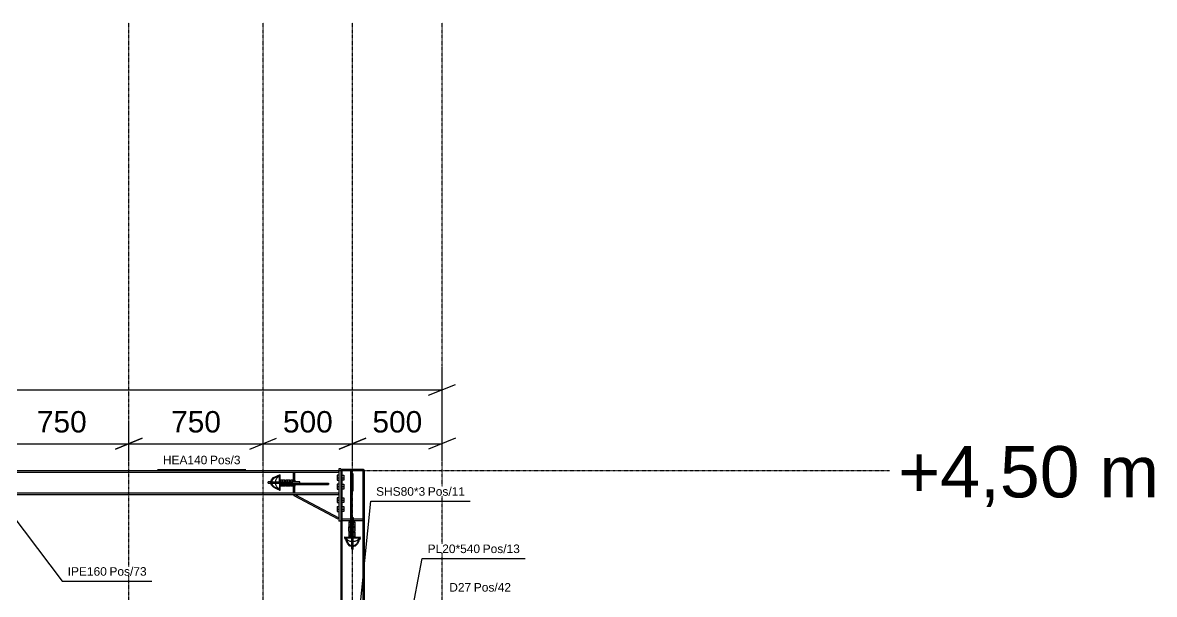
# Model space of a CAD drawing. Header units: millimetres. Extents: x -57554 to 16546, y 2142 to 98430.
# Drawn here: x -44013 to -37689, y 29534 to 32725 of the extents above; entities that cross this region are included whole.
import ezdxf

# ---------------------------------------------------------------- set-up
doc = ezdxf.new("R2010")
doc.units = ezdxf.units.MM
doc.linetypes.add('DXK_LINE_DOT3', pattern=[5.9187, 2.979, -0.9799, 0.9799, -0.9799])
doc.layers.add('S-Z2-A_TEXTUAL_ANNOTATION', color=7, linetype='Continuous')
doc.layers.add('S-Z23-A_DIMENSIONS', color=7, linetype='Continuous')
doc.styles.add('Arial', font='ARIAL.TTF', dxfattribs={"height": 0.2})

msp = doc.modelspace()

# ---------------------------------------------------------------- linework, layer by layer
at = {"color": 1, "linetype": 'DXK_LINE_DOT3'}
for p, q in [((-43419.5, 20224.6), (-43419.5, 32724.6)), ((-42669.5, 20224.6), (-42669.5, 32724.6)), ((-42169.5, 20224.6), (-42169.5, 32724.6)), ((-41669.5, 20224.6), (-41669.5, 32724.6)), ((-52169.5, 30224.6), (-39169.5, 30224.6))]:
    msp.add_line(p, q, dxfattribs=at)
at = {"color": 2, "linetype": 'Continuous'}
for p, q in [((-42236, 30234.6), (-42246, 30234.6)), ((-42246, 30234.6), (-42246, 29941.6)), ((-42236, 30234.6), (-42236, 29941.6)), ((-42231, 30224.6), (-42231, 30232.6)), ((-42231, 30232.6), (-42108, 30232.6)), ((-42108, 30232.6), (-42108, 30224.6)), ((-49093, 30224.6), (-42246, 30224.6)), ((-49093, 30216.1), (-42246, 30216.1)), ((-42627.5, 30158.1), (-42623.4, 30172.6)), ((-42623.4, 30172.6), (-42611.5, 30185)), ((-42619.4, 30171.5), (-42623.2, 30158.1)), ((-42608.5, 30182.8), (-42619.4, 30171.5)), ((-42611.5, 30185), (-42593.8, 30193.2)), ((-42592.1, 30190.4), (-42608.5, 30182.8)), ((-42599.2, 30162.1), (-42597.9, 30171.5)), ((-42597.9, 30171.5), (-42592.6, 30182.8)), ((-42593.8, 30193.2), (-42577.7, 30195.4)), ((-42592.6, 30182.8), (-42584.7, 30190.4)), ((-42577.7, 30192.4), (-42592.1, 30190.4)), ((-42591.3, 30193.6), (-42586.8, 30197.8)), ((-42586.8, 30197.8), (-42577.7, 30200.4)), ((-42584.7, 30190.4), (-42577.7, 30192.4)), ((-42577.7, 30200.4), (-42573.5, 30201)), ((-42577.7, 30162.1), (-42577.7, 30200.4)), ((-42577.7, 30195.4), (-42577.7, 30192.4)), ((-42573.5, 30162.1), (-42573.5, 30201)), ((-42500, 30162.1), (-42500, 30216.1)), ((-42492, 30162.1), (-42492, 30216.1)), ((-42246, 30216.1), (-42246, 30224.6)), ((-42227.5, 30224.6), (-42236, 30224.6)), ((-42236, 30224.6), (-42236, 26894.6)), ((-42227.5, 26894.6), (-42227.5, 30224.6)), ((-42227.5, 30224.6), (-42181.5, 30224.6)), ((-42173.5, 30224.6), (-42181.5, 30224.6)), ((-42181.5, 30224.6), (-42181.5, 29867.4)), ((-42173.5, 29867.4), (-42173.5, 30224.6)), ((-42173.5, 30224.6), (-42111.5, 30224.6)), ((-42165.5, 30205.6), (-42173.5, 30205.6)), ((-42173.5, 30205.6), (-42173.5, 30110.6)), ((-42165.5, 30110.6), (-42165.5, 30205.6)), ((-42103, 30224.6), (-42111.5, 30224.6)), ((-42111.5, 30224.6), (-42111.5, 26894.6)), ((-42103, 26894.6), (-42103, 30224.6)), ((-42641.1, 30154.1), (-42641.1, 30162.1)), ((-42627.5, 30162.1), (-42641.1, 30162.1)), ((-42641.1, 30154.1), (-42627.5, 30154.1)), ((-42627.5, 30162.1), (-42626.4, 30162.1)), ((-42627.5, 30154.1), (-42627.5, 30162.1)), ((-42623.4, 30143.5), (-42627.5, 30158.1)), ((-42627.5, 30154.1), (-42626.4, 30154.1)), ((-42611.5, 30131.1), (-42623.4, 30143.5)), ((-42623.2, 30158.1), (-42619.4, 30144.6)), ((-42622.1, 30154.1), (-42622.1, 30162.1)), ((-42622.1, 30162.1), (-42504.6, 30162.1)), ((-42622.1, 30154.1), (-42504.6, 30154.1)), ((-42619.4, 30144.6), (-42608.5, 30133.3)), ((-42593.8, 30122.9), (-42611.5, 30131.1)), ((-42608.5, 30133.3), (-42592.1, 30125.7)), ((-42597.9, 30144.6), (-42599.2, 30154.1)), ((-42592.6, 30133.3), (-42597.9, 30144.6)), ((-42577.7, 30120.7), (-42593.8, 30122.9)), ((-42584.7, 30125.7), (-42592.6, 30133.3)), ((-42592.1, 30125.7), (-42577.7, 30123.7)), ((-42586.8, 30118.3), (-42591.3, 30122.6)), ((-42577.7, 30115.7), (-42586.8, 30118.3)), ((-42577.7, 30123.7), (-42584.7, 30125.7)), ((-42577.7, 30162.1), (-42573.5, 30162.1)), ((-42573.5, 30154.1), (-42577.7, 30154.1)), ((-42577.7, 30154.1), (-42577.7, 30115.7)), ((-42577.7, 30120.7), (-42577.7, 30123.7)), ((-42577.7, 30115.7), (-42573.5, 30115.1)), ((-42573.5, 30115.1), (-42573.5, 30154.1)), ((-42573.5, 30146.1), (-42559.6, 30146.1)), ((-42559.6, 30146.1), (-42559.6, 30154.1)), ((-42559.6, 30154.1), (-42504.6, 30154.1)), ((-42559.6, 30146.1), (-42504.6, 30146.1)), ((-42464.2, 30162.1), (-42504.6, 30162.1)), ((-42504.6, 30154.1), (-42504.6, 30162.1)), ((-42504.6, 30154.1), (-42304.1, 30154.1)), ((-42504.6, 30146.1), (-42504.6, 30154.1)), ((-42504.6, 30154.1), (-42464.7, 30154.1)), ((-42504.6, 30146.1), (-42304.1, 30146.1)), ((-42500, 30100.1), (-42500, 30146.1)), ((-42492, 30100.1), (-42492, 30146.1)), ((-42464.7, 30154.1), (-42464.7, 30162.1)), ((-42464.2, 30154.1), (-42464.2, 30162.1)), ((-42304.1, 30154.1), (-42304.1, 30146.1)), ((-42173.5, 30110.6), (-42165.5, 30110.6)), ((-49093, 30100.1), (-42246, 30100.1)), ((-44048.5, 30091.6), (-42246, 30091.6)), ((-42496, 30091.6), (-42492, 30091.6)), ((-42496, 30084.1), (-42496, 30091.6)), ((-42250, 29953.7), (-42496, 30084.1)), ((-42492, 30091.6), (-42246, 29961.2)), ((-42246, 30091.6), (-42246, 30100.1)), ((-42246, 29961.2), (-42250, 29953.7)), ((-42236, 29941.6), (-42246, 29941.6)), ((-42227.5, 29954.3), (-42181.5, 29954.3)), ((-42227.5, 29946.3), (-42181.5, 29946.3)), ((-42173.5, 29962.8), (-42165.5, 29962.8)), ((-42173.5, 29962.2), (-42165.5, 29962.2)), ((-42173.5, 29853.5), (-42173.5, 29922.3)), ((-42173.5, 29922.3), (-42165.5, 29922.3)), ((-42165.5, 29962.8), (-42165.5, 29922.3)), ((-42165.5, 29954.3), (-42111.5, 29954.3)), ((-42165.5, 29946.3), (-42111.5, 29946.3)), ((-42165.5, 29804.5), (-42165.5, 29922.3)), ((-42211.9, 29849.3), (-42212.6, 29853.7)), ((-42212.6, 29853.7), (-42173.5, 29853.5)), ((-42181.5, 29853.5), (-42181.5, 29867.4)), ((-42181.5, 29867.4), (-42173.5, 29867.4)), ((-42173.5, 29849.3), (-42173.5, 29853.5)), ((-42165.5, 29853.5), (-42126.5, 29853.7)), ((-42165.5, 29849.3), (-42165.5, 29853.5)), ((-42127.1, 29849.3), (-42126.5, 29853.7)), ((-42209.3, 29840.1), (-42211.9, 29849.3)), ((-42211.9, 29849.3), (-42173.5, 29849.3)), ((-42205.1, 29835.7), (-42209.3, 29840.1)), ((-42204.7, 29832.9), (-42206.9, 29849.3)), ((-42196.4, 29815.1), (-42204.7, 29832.9)), ((-42201.9, 29842.2), (-42203.9, 29849.3)), ((-42203.9, 29849.3), (-42201.9, 29834.6)), ((-42194.3, 29834.3), (-42201.9, 29842.2)), ((-42201.9, 29834.6), (-42194.3, 29818.2)), ((-42184.1, 29803.2), (-42196.4, 29815.1)), ((-42182.9, 29829), (-42194.3, 29834.3)), ((-42194.3, 29818.2), (-42182.9, 29807.2)), ((-42169.5, 29799.1), (-42184.1, 29803.2)), ((-42173.5, 29827.7), (-42182.9, 29829)), ((-42182.9, 29807.2), (-42169.5, 29803.4)), ((-42173.5, 29804.5), (-42173.5, 29849.3)), ((-42173.5, 29804.5), (-42165.5, 29804.5)), ((-42173.5, 29799.1), (-42173.5, 29800.2)), ((-42173.5, 29799.1), (-42165.5, 29799.1)), ((-42173.5, 29785.5), (-42173.5, 29799.1)), ((-42169.5, 29803.4), (-42156.1, 29807.2)), ((-42155, 29803.2), (-42169.5, 29799.1)), ((-42165.5, 29849.3), (-42127.1, 29849.3)), ((-42156.1, 29829), (-42165.5, 29827.7)), ((-42165.5, 29799.1), (-42165.5, 29800.2)), ((-42165.5, 29785.5), (-42165.5, 29799.1)), ((-42144.7, 29834.3), (-42156.1, 29829)), ((-42156.1, 29807.2), (-42144.7, 29818.2)), ((-42142.6, 29815.1), (-42155, 29803.2)), ((-42137.1, 29842.2), (-42144.7, 29834.3)), ((-42144.7, 29818.2), (-42137.1, 29834.6)), ((-42134.4, 29832.9), (-42142.6, 29815.1)), ((-42135.1, 29849.3), (-42137.1, 29842.2)), ((-42137.1, 29834.6), (-42135.1, 29849.3)), ((-42135.1, 29849.3), (-42132.1, 29849.3)), ((-42132.1, 29849.3), (-42134.4, 29832.9)), ((-42129.7, 29840.1), (-42134, 29835.7)), ((-42127.1, 29849.3), (-42129.7, 29840.1)), ((-42173.5, 29785.5), (-42165.5, 29785.5))]:
    msp.add_line(p, q, dxfattribs=at)
at = {"color": 6, "linetype": 'Continuous'}
for p, q in [((-42570.7, 30162.1), (-42570.7, 30170.1)), ((-42546.1, 30170.1), (-42570.7, 30170.1)), ((-42561.9, 30162.1), (-42561.9, 30170.1)), ((-42549.5, 30162.1), (-42549.5, 30170.1)), ((-42546.1, 30162.1), (-42546.1, 30170.1)), ((-42542.9, 30162.1), (-42542.9, 30170.1)), ((-42518.2, 30170.1), (-42542.9, 30170.1)), ((-42534, 30162.1), (-42534, 30170.1)), ((-42521.7, 30162.1), (-42521.7, 30170.1)), ((-42517.3, 30170.1), (-42518.2, 30170.1)), ((-42518.2, 30162.1), (-42518.2, 30170.1)), ((-42517.3, 30162.1), (-42517.3, 30170.1)), ((-42514.1, 30162.1), (-42514.1, 30170.1)), ((-42489.5, 30170.1), (-42514.1, 30170.1)), ((-42505.3, 30162.1), (-42505.3, 30170.1)), ((-42493, 30162.1), (-42493, 30170.1)), ((-42489.5, 30162.1), (-42489.5, 30170.1)), ((-42256, 30198.1), (-42256, 30171.1)), ((-42246, 30198.1), (-42256, 30198.1)), ((-42256, 30184.6), (-42246, 30184.6)), ((-42256, 30171.1), (-42246, 30171.1)), ((-42227.5, 30198.1), (-42217.5, 30198.1)), ((-42227.5, 30184.6), (-42217.5, 30184.6)), ((-42217.5, 30171.1), (-42227.5, 30171.1)), ((-42217.5, 30198.1), (-42217.5, 30171.1)), ((-42570.7, 30138.1), (-42570.7, 30146.1)), ((-42546.1, 30138.1), (-42570.7, 30138.1)), ((-42561.9, 30138.1), (-42561.9, 30146.1)), ((-42549.5, 30138.1), (-42549.5, 30146.1)), ((-42546.1, 30138.1), (-42546.1, 30146.1)), ((-42542.9, 30138.1), (-42542.9, 30146.1)), ((-42518.2, 30138.1), (-42542.9, 30138.1)), ((-42534, 30138.1), (-42534, 30146.1)), ((-42521.7, 30138.1), (-42521.7, 30146.1)), ((-42518.2, 30138.1), (-42518.2, 30146.1)), ((-42518.2, 30138.1), (-42517.3, 30138.1)), ((-42517.3, 30138.1), (-42517.3, 30146.1)), ((-42514.1, 30138.1), (-42514.1, 30146.1)), ((-42489.5, 30138.1), (-42514.1, 30138.1)), ((-42505.3, 30138.1), (-42505.3, 30146.1)), ((-42493, 30138.1), (-42493, 30146.1)), ((-42489.5, 30138.1), (-42489.5, 30146.1)), ((-42256, 30148.1), (-42256, 30121.1)), ((-42246, 30148.1), (-42256, 30148.1)), ((-42256, 30134.6), (-42246, 30134.6)), ((-42256, 30121.1), (-42246, 30121.1)), ((-42227.5, 30148.1), (-42217.5, 30148.1)), ((-42227.5, 30134.6), (-42217.5, 30134.6)), ((-42217.5, 30121.1), (-42227.5, 30121.1)), ((-42217.5, 30148.1), (-42217.5, 30121.1)), ((-42256, 30073.1), (-42256, 30046.1)), ((-42246, 30073.1), (-42256, 30073.1)), ((-42256, 30059.6), (-42246, 30059.6)), ((-42256, 30046.1), (-42246, 30046.1)), ((-42227.5, 30073.1), (-42217.5, 30073.1)), ((-42227.5, 30059.6), (-42217.5, 30059.6)), ((-42217.5, 30046.1), (-42227.5, 30046.1)), ((-42217.5, 30073.1), (-42217.5, 30046.1)), ((-42256, 30023.1), (-42256, 29996.1)), ((-42256, 30023.1), (-42246, 30023.1)), ((-42256, 30009.6), (-42246, 30009.6)), ((-42256, 29996.1), (-42246, 29996.1)), ((-42227.5, 30023.1), (-42217.5, 30023.1)), ((-42227.5, 30009.6), (-42217.5, 30009.6)), ((-42217.5, 29996.1), (-42227.5, 29996.1)), ((-42217.5, 30023.1), (-42217.5, 29996.1)), ((-42189.5, 29937.5), (-42189.5, 29912.8)), ((-42189.5, 29937.5), (-42181.5, 29937.5)), ((-42189.5, 29933.9), (-42181.5, 29933.9)), ((-42189.5, 29921.6), (-42181.5, 29921.6)), ((-42165.5, 29937.5), (-42157.5, 29937.5)), ((-42165.5, 29933.9), (-42157.5, 29933.9)), ((-42165.5, 29921.6), (-42157.5, 29921.6)), ((-42157.5, 29937.5), (-42157.5, 29912.8)), ((-42189.5, 29912.8), (-42181.5, 29912.8)), ((-42189.5, 29884), (-42189.5, 29909.7)), ((-42189.5, 29909.7), (-42181.5, 29909.7)), ((-42189.5, 29908.7), (-42181.5, 29908.7)), ((-42189.5, 29905.2), (-42181.5, 29905.2)), ((-42189.5, 29892.8), (-42181.5, 29892.8)), ((-42189.5, 29884), (-42181.5, 29884)), ((-42189.5, 29880.9), (-42189.5, 29856.2)), ((-42189.5, 29880.9), (-42181.5, 29880.9)), ((-42189.5, 29877.4), (-42181.5, 29877.4)), ((-42189.5, 29865.1), (-42181.5, 29865.1)), ((-42189.5, 29856.2), (-42181.5, 29856.2)), ((-42165.5, 29912.8), (-42157.5, 29912.8)), ((-42165.5, 29909.7), (-42157.5, 29909.7)), ((-42165.5, 29908.7), (-42157.5, 29908.7)), ((-42165.5, 29905.2), (-42157.5, 29905.2)), ((-42165.5, 29892.8), (-42157.5, 29892.8)), ((-42165.5, 29884), (-42157.5, 29884)), ((-42165.5, 29880.9), (-42157.5, 29880.9)), ((-42165.5, 29877.4), (-42157.5, 29877.4)), ((-42165.5, 29865.1), (-42157.5, 29865.1)), ((-42165.5, 29856.2), (-42157.5, 29856.2)), ((-42157.5, 29909.7), (-42157.5, 29884)), ((-42157.5, 29880.9), (-42157.5, 29856.2))]:
    msp.add_line(p, q, dxfattribs=at)
at = {"layer": 'S-Z23-A_DIMENSIONS'}
for p, q in [((-41669.5, 30274.6), (-41669.5, 30799.6)), ((-41744.5, 30644.6), (-41594.5, 30704.6)), ((-49669.5, 30674.6), (-41669.5, 30674.6)), ((-43419.5, 30274.6), (-43419.5, 30499.6)), ((-43419.5, 30274.6), (-43419.5, 30499.6)), ((-42669.5, 30274.6), (-42669.5, 30499.6)), ((-42669.5, 30274.6), (-42669.5, 30499.6)), ((-42169.5, 30274.6), (-42169.5, 30499.6)), ((-42169.5, 30274.6), (-42169.5, 30499.6)), ((-41669.5, 30274.6), (-41669.5, 30499.6)), ((-44169.5, 30374.6), (-43419.5, 30374.6)), ((-43344.5, 30404.6), (-43494.5, 30344.6)), ((-43494.5, 30344.6), (-43344.5, 30404.6)), ((-43419.5, 30374.6), (-42669.5, 30374.6)), ((-42744.5, 30344.6), (-42594.5, 30404.6)), ((-42669.5, 30374.6), (-42169.5, 30374.6)), ((-42244.5, 30344.6), (-42094.5, 30404.6)), ((-42169.5, 30374.6), (-41669.5, 30374.6)), ((-41594.5, 30404.6), (-41744.5, 30344.6))]:
    msp.add_line(p, q, dxfattribs=at)

# ---------------------------------------------------------------- texts
at = {"color": 5, "linetype": 'Continuous', "style": 'Arial'}
msp.add_text('+4,50 m', height=286.52, dxfattribs=at).set_placement((-39119.5, 30074.6))

# ---------------------------------------------------------------- wipeouts: each hides what was drawn before it
for points, layer in [([(-42981.4, 30259.6), (-42981.4, 30309.6), (-43229.6, 30309.6), (-43229.6, 30259.6)], 'S-Z2-A_TEXTUAL_ANNOTATION'), ([(-41763.9, 30083.9), (-41763.9, 30133.9), (-42038, 30133.9), (-42038, 30083.9)], 'S-Z2-A_TEXTUAL_ANNOTATION'), ([(-43543.1, 29637.5), (-43543.1, 29687.5), (-43761.6, 29687.5), (-43761.6, 29637.5)], 'S-Z2-A_TEXTUAL_ANNOTATION'), ([(-41506.8, 29548.9), (-41506.8, 29598.9), (-41629, 29598.9), (-41629, 29548.9)], 'S-Z2-A_TEXTUAL_ANNOTATION'), ([(-43630.5, 30412.1), (-43630.5, 30587.1), (-43958.5, 30587.1), (-43958.5, 30412.1)], 'S-Z23-A_DIMENSIONS'), ([(-42880.5, 30412.1), (-42880.5, 30587.1), (-43208.5, 30587.1), (-43208.5, 30412.1)], 'S-Z23-A_DIMENSIONS')]:
    msp.add_wipeout(points).dxf.layer = layer

# ---------------------------------------------------------------- next in the draw order: linework, layer by layer
at = {"layer": 'S-Z2-A_TEXTUAL_ANNOTATION'}
for p, q in [((-44145.2, 30071.1), (-43791.6, 29607.5)), ((-42407.4, 26721.1), (-42068, 30053.9))]:
    msp.add_line(p, q, dxfattribs=at)

# ---------------------------------------------------------------- next in the draw order: texts
at = {"layer": 'S-Z23-A_DIMENSIONS', "style": 'Arial'}
for p in [(-43933.5, 30437.1), (-43183.5, 30437.1)]:
    msp.add_text('750', height=119.38, dxfattribs=at).set_placement(p)

# ---------------------------------------------------------------- next in the draw order: wipeouts: each hides what was drawn before it
for points, layer in [([(-42796, 30259.6), (-42796, 30309.6), (-42966.4, 30309.6), (-42966.4, 30259.6)], 'S-Z2-A_TEXTUAL_ANNOTATION'), ([(-41541.4, 30083.9), (-41541.4, 30133.9), (-41748.9, 30133.9), (-41748.9, 30083.9)], 'S-Z2-A_TEXTUAL_ANNOTATION'), ([(-41457.3, 29763.9), (-41457.3, 29813.9), (-41750, 29813.9), (-41750, 29763.9)], 'S-Z2-A_TEXTUAL_ANNOTATION'), ([(-43320.6, 29637.5), (-43320.6, 29687.5), (-43528.1, 29687.5), (-43528.1, 29637.5)], 'S-Z2-A_TEXTUAL_ANNOTATION'), ([(-41284.3, 29548.9), (-41284.3, 29598.9), (-41491.8, 29598.9), (-41491.8, 29548.9)], 'S-Z2-A_TEXTUAL_ANNOTATION'), ([(-41755.5, 30412.1), (-41755.5, 30587.1), (-42083.5, 30587.1), (-42083.5, 30412.1)], 'S-Z23-A_DIMENSIONS')]:
    msp.add_wipeout(points).dxf.layer = layer

# ---------------------------------------------------------------- next in the draw order: linework, layer by layer
at = {"layer": 'S-Z2-A_TEXTUAL_ANNOTATION'}
for p, q in [((-43259.6, 30229.6), (-42766, 30229.6)), ((-42068, 30053.9), (-41511.4, 30053.9)), ((-42368.5, 26638.6), (-41780, 29733.9)), ((-43791.6, 29607.5), (-43290.6, 29607.5))]:
    msp.add_line(p, q, dxfattribs=at)
at = {"layer": 'S-Z23-A_DIMENSIONS'}
msp.add_line((-42094.5, 30404.6), (-42244.5, 30344.6), dxfattribs=at)

# ---------------------------------------------------------------- next in the draw order: texts
at = {"layer": 'S-Z2-A_TEXTUAL_ANNOTATION', "style": 'Arial'}
for s, p in [('HEA140', (-43229.6, 30259.6)), ('Pos/3', (-42966.4, 30259.6)), ('SHS80*3', (-42038, 30083.9)), ('Pos/11', (-41748.9, 30083.9)), ('IPE160', (-43761.6, 29637.5)), ('Pos/73', (-43528.1, 29637.5)), ('D27', (-41629, 29548.9)), ('Pos/42', (-41491.8, 29548.9))]:
    msp.add_text(s, height=47.75, dxfattribs=at).set_placement(p)
at = {"layer": 'S-Z23-A_DIMENSIONS', "style": 'Arial'}
msp.add_text('500', height=119.38, dxfattribs=at).set_placement((-42058.5, 30437.1))

# ---------------------------------------------------------------- next in the draw order: wipeouts: each hides what was drawn before it
msp.add_wipeout([(-41234.8, 29763.9), (-41234.8, 29813.9), (-41442.3, 29813.9), (-41442.3, 29763.9)]).dxf.layer = 'S-Z2-A_TEXTUAL_ANNOTATION'

# ---------------------------------------------------------------- next in the draw order: linework, layer by layer
at = {"layer": 'S-Z2-A_TEXTUAL_ANNOTATION'}
msp.add_line((-41780, 29733.9), (-41204.8, 29733.9), dxfattribs=at)

# ---------------------------------------------------------------- next in the draw order: texts
at = {"layer": 'S-Z2-A_TEXTUAL_ANNOTATION', "style": 'Arial'}
for s, p in [('PL20*540', (-41750, 29763.9)), ('Pos/13', (-41442.3, 29763.9))]:
    msp.add_text(s, height=47.75, dxfattribs=at).set_placement(p)

# ---------------------------------------------------------------- next in the draw order: wipeouts: each hides what was drawn before it
msp.add_wipeout([(-42255.5, 30412.1), (-42255.5, 30587.1), (-42583.5, 30587.1), (-42583.5, 30412.1)]).dxf.layer = 'S-Z23-A_DIMENSIONS'

# ---------------------------------------------------------------- next in the draw order: linework, layer by layer
at = {"layer": 'S-Z23-A_DIMENSIONS'}
msp.add_line((-42744.5, 30344.6), (-42594.5, 30404.6), dxfattribs=at)

# ---------------------------------------------------------------- next in the draw order: texts
at = {"layer": 'S-Z23-A_DIMENSIONS', "style": 'Arial'}
msp.add_text('500', height=119.38, dxfattribs=at).set_placement((-42558.5, 30437.1))

doc.saveas('drawing.dxf')
